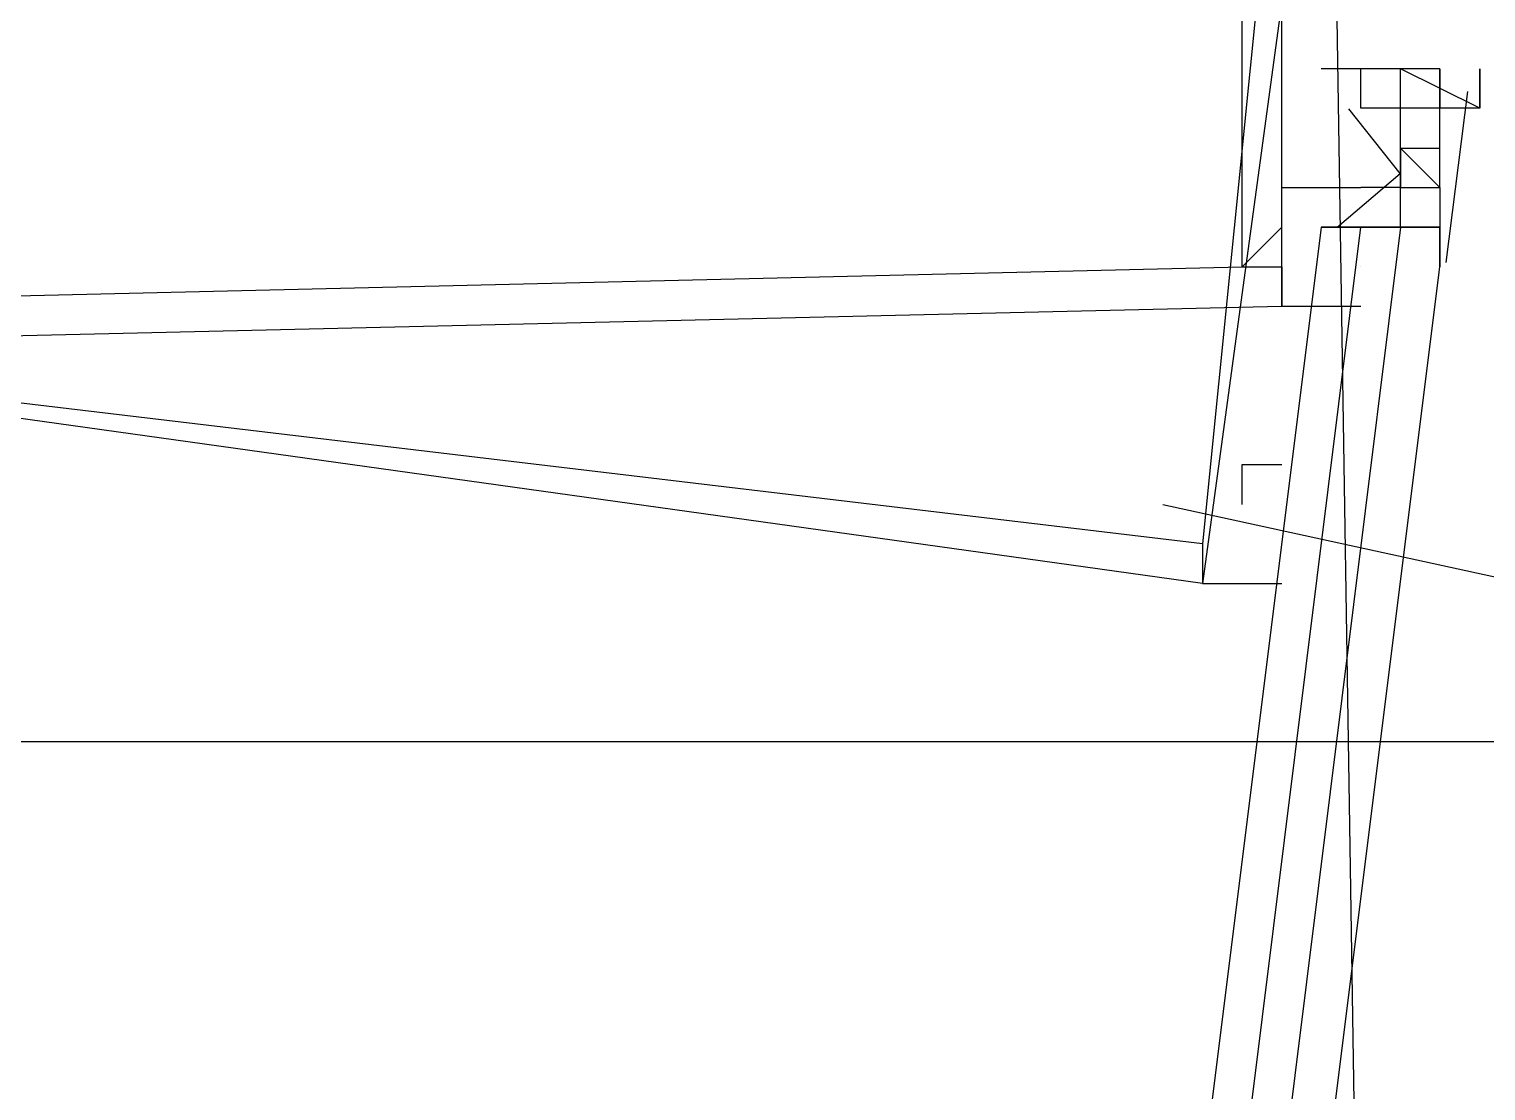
# Model space of a CAD drawing. Header units: feet. Extents: x -84 to 198, y -22 to 181.
# Drawn here: x 137.8982 to 138.3888, y 106.4069 to 106.7645 of the extents above; entities that cross this region are included whole.
import ezdxf

# ---------------------------------------------------------------- set-up
doc = ezdxf.new("R2010")
doc.units = ezdxf.units.FT
doc.layers.add('A-AREA-COMUN', color=252, linetype='CONTINUOUS')
doc.layers.add('A-LINEA', color=7, linetype='CONTINUOUS')

msp = doc.modelspace()

# ---------------------------------------------------------------- linework, layer by layer
at = {"layer": 'A-AREA-COMUN'}
msp.add_lwpolyline([(132.928, 81.0133), (136.4, 85.7244), (138.88, 88.16), (138.96, 88.8), (139.68, 89.7244), (140.24, 89.8844), (141.92, 92.5333), (143.2, 95.1289), (144.16, 97.7244), (145.952, 104.5689), (147.168, 110.9333), (147.712, 116.0178), (146.912, 109.8489), (146, 105.3689), (144.72, 105.3689), (138.64, 106.7733), (138.48, 106.5244), (137.792, 106.5244), (137.76, 106.2933), (136.72, 106.2933), (135.488, 106.6133), (135.36, 106.1689), (133.568, 106.1689)], dxfattribs=at)
at = {"layer": 'A-LINEA'}
for p, q in [((138.3333, 106.7511), (138.3333, 106.7511)), ((138.3333, 106.7511), (138.3333, 106.7511)), ((138.3333, 106.7511), (138.3333, 106.7511)), ((138.3333, 106.7511), (138.3333, 106.7511)), ((138.3467, 106.7378), (138.3467, 106.7511)), ((138.3467, 106.7511), (138.3467, 106.7511)), ((138.3467, 106.7511), (138.3467, 106.7511)), ((138.3467, 106.7511), (138.3467, 106.7511)), ((138.3467, 106.7511), (138.3467, 106.7511)), ((138.3467, 106.7511), (138.3467, 106.7511)), ((138.3467, 106.7511), (138.3467, 106.7511)), ((138.3467, 106.7511), (138.3467, 106.7511)), ((138.3467, 106.7511), (138.3467, 106.7511)), ((138.3467, 106.7378), (138.3467, 106.7511)), ((138.3467, 106.7511), (138.3467, 106.7511)), ((138.3467, 106.7511), (138.3467, 106.7511)), ((138.3467, 106.7511), (138.3467, 106.7511)), ((138.3467, 106.7511), (138.3467, 106.7511)), ((138.3467, 106.7511), (138.3467, 106.7511)), ((138.3467, 106.7511), (138.3467, 106.7511)), ((138.3467, 106.7511), (138.3467, 106.7511)), ((138.3467, 106.7511), (138.3467, 106.7511)), ((138.36, 106.7511), (138.36, 106.7511)), ((138.36, 106.7378), (138.36, 106.7511)), ((138.36, 106.7511), (138.36, 106.7511)), ((138.36, 106.7511), (138.36, 106.7511)), ((138.36, 106.7511), (138.36, 106.7511)), ((138.36, 106.7378), (138.36, 106.7511)), ((138.36, 106.7511), (138.36, 106.7511)), ((138.36, 106.7511), (138.36, 106.7511)), ((138.36, 106.7511), (138.36, 106.7511)), ((138.3733, 106.7511), (138.36, 106.7511)), ((138.36, 106.7511), (138.36, 106.7511)), ((138.36, 106.7378), (138.36, 106.7511)), ((138.36, 106.7511), (138.36, 106.7511)), ((138.36, 106.7511), (138.36, 106.7511)), ((138.36, 106.7511), (138.36, 106.7511)), ((138.36, 106.7378), (138.36, 106.7511)), ((138.36, 106.7511), (138.36, 106.7511)), ((138.36, 106.7511), (138.36, 106.7511)), ((138.36, 106.7511), (138.36, 106.7511)), ((138.3733, 106.7511), (138.36, 106.7511)), ((138.3733, 106.7511), (138.3733, 106.7511)), ((138.3733, 106.7378), (138.3733, 106.7511)), ((138.3733, 106.7511), (138.3733, 106.7511)), ((138.3733, 106.7511), (138.3733, 106.7378)), ((138.3733, 106.7511), (138.3733, 106.7378)), ((138.3733, 106.7511), (138.3733, 106.7511)), ((138.3733, 106.7378), (138.3733, 106.7511)), ((138.3733, 106.7511), (138.3733, 106.7511)), ((138.3733, 106.7511), (138.3733, 106.7378)), ((138.3733, 106.7511), (138.3733, 106.7378)), ((138.3867, 106.7511), (138.3867, 106.7511)), ((138.3867, 106.7378), (138.3867, 106.7511)), ((138.3867, 106.7511), (138.3867, 106.7511)), ((138.3867, 106.7511), (138.3867, 106.7511)), ((138.3867, 106.7511), (138.3867, 106.7511)), ((138.3867, 106.7511), (138.3867, 106.7378)), ((138.3867, 106.7511), (138.3867, 106.7511)), ((138.3867, 106.7378), (138.3867, 106.7511)), ((138.3867, 106.7511), (138.3867, 106.7511)), ((138.3867, 106.7511), (138.3867, 106.7511)), ((138.3867, 106.7511), (138.3867, 106.7511)), ((138.3867, 106.7511), (138.3867, 106.7378)), ((138.3826, 106.7434), (138.3753, 106.6859)), ((138.3826, 106.7434), (138.3753, 106.6859)), ((138.3467, 106.7378), (138.3467, 106.7378)), ((138.3467, 106.7378), (138.3467, 106.7378)), ((138.3467, 106.7378), (138.3467, 106.7378)), ((138.3467, 106.7378), (138.3467, 106.7378)), ((138.36, 106.7378), (138.3467, 106.7378)), ((138.3467, 106.7378), (138.3467, 106.7378)), ((138.3467, 106.7378), (138.3467, 106.7378)), ((138.3467, 106.7378), (138.3467, 106.7378)), ((138.3467, 106.7378), (138.3467, 106.7378)), ((138.36, 106.7378), (138.3467, 106.7378)), ((138.36, 106.7378), (138.36, 106.7378)), ((138.36, 106.7378), (138.36, 106.7378)), ((138.36, 106.7378), (138.36, 106.7378)), ((138.36, 106.7378), (138.36, 106.7378)), ((138.36, 106.7378), (138.36, 106.7378)), ((138.36, 106.7378), (138.36, 106.7378)), ((138.36, 106.7378), (138.36, 106.7378)), ((138.36, 106.7378), (138.36, 106.7378)), ((138.36, 106.7378), (138.36, 106.7378)), ((138.36, 106.7378), (138.36, 106.7378)), ((138.36, 106.7244), (138.36, 106.7378)), ((138.36, 106.7378), (138.36, 106.7378)), ((138.36, 106.7378), (138.36, 106.7378)), ((138.36, 106.7378), (138.36, 106.7378)), ((138.36, 106.7378), (138.36, 106.7378)), ((138.36, 106.7378), (138.36, 106.7378)), ((138.36, 106.7378), (138.36, 106.7378)), ((138.36, 106.7378), (138.36, 106.7378)), ((138.36, 106.7378), (138.36, 106.7378)), ((138.36, 106.7378), (138.36, 106.7378)), ((138.36, 106.7378), (138.36, 106.7378)), ((138.36, 106.7378), (138.36, 106.7378)), ((138.36, 106.7378), (138.36, 106.7378)), ((138.36, 106.7378), (138.36, 106.7378)), ((138.36, 106.7378), (138.36, 106.7378)), ((138.36, 106.7378), (138.36, 106.7378)), ((138.36, 106.7378), (138.36, 106.7378)), ((138.36, 106.7378), (138.36, 106.7378)), ((138.36, 106.7378), (138.36, 106.7378)), ((138.36, 106.7378), (138.36, 106.7378)), ((138.36, 106.7378), (138.36, 106.7378)), ((138.36, 106.7378), (138.36, 106.7378)), ((138.36, 106.7378), (138.36, 106.7378)), ((138.36, 106.7378), (138.36, 106.7378)), ((138.36, 106.7378), (138.36, 106.7378)), ((138.36, 106.7378), (138.36, 106.7378)), ((138.36, 106.7378), (138.36, 106.7378)), ((138.36, 106.7378), (138.36, 106.7378)), ((138.36, 106.7378), (138.36, 106.7378)), ((138.36, 106.7244), (138.36, 106.7378)), ((138.36, 106.7378), (138.36, 106.7378)), ((138.36, 106.7378), (138.36, 106.7378)), ((138.36, 106.7378), (138.36, 106.7378)), ((138.36, 106.7378), (138.36, 106.7378)), ((138.36, 106.7378), (138.36, 106.7378)), ((138.36, 106.7378), (138.36, 106.7378)), ((138.36, 106.7378), (138.36, 106.7378)), ((138.36, 106.7378), (138.36, 106.7378)), ((138.36, 106.7378), (138.36, 106.7378)), ((138.36, 106.7378), (138.36, 106.7378)), ((138.36, 106.7378), (138.36, 106.7378)), ((138.36, 106.7378), (138.36, 106.7378)), ((138.36, 106.7378), (138.36, 106.7378)), ((138.36, 106.7378), (138.36, 106.7378)), ((138.36, 106.7378), (138.36, 106.7378)), ((138.36, 106.7378), (138.36, 106.7378)), ((138.36, 106.7378), (138.36, 106.7378)), ((138.36, 106.7378), (138.36, 106.7378)), ((138.3733, 106.7378), (138.3733, 106.7378)), ((138.3733, 106.7378), (138.3733, 106.7378)), ((138.3733, 106.7378), (138.3733, 106.7378)), ((138.3733, 106.7378), (138.3733, 106.7378)), ((138.3733, 106.7378), (138.3733, 106.7378)), ((138.3733, 106.7378), (138.3733, 106.7378)), ((138.3733, 106.7378), (138.3733, 106.7378)), ((138.3733, 106.7378), (138.3733, 106.7378)), ((138.3733, 106.7378), (138.3733, 106.7378)), ((138.3733, 106.7378), (138.3733, 106.7378)), ((138.3733, 106.7378), (138.3733, 106.7378)), ((138.3733, 106.7378), (138.3733, 106.7378)), ((138.3733, 106.7378), (138.3733, 106.7378)), ((138.3733, 106.7378), (138.3733, 106.7378)), ((138.3733, 106.7378), (138.3733, 106.7378)), ((138.3733, 106.7378), (138.3733, 106.7378)), ((138.3733, 106.7378), (138.3733, 106.7378)), ((138.3733, 106.7378), (138.3733, 106.7378)), ((138.3733, 106.7378), (138.3733, 106.7378)), ((138.3733, 106.7378), (138.3733, 106.7378)), ((138.3733, 106.7378), (138.3733, 106.7378)), ((138.3733, 106.7244), (138.3733, 106.7378)), ((138.3733, 106.7378), (138.3733, 106.7378)), ((138.3733, 106.7378), (138.3733, 106.7378)), ((138.3733, 106.7378), (138.3733, 106.7378)), ((138.3733, 106.7378), (138.3733, 106.7378)), ((138.3733, 106.7378), (138.3733, 106.7378)), ((138.3733, 106.7378), (138.3733, 106.7378)), ((138.3733, 106.7378), (138.3733, 106.7378)), ((138.3733, 106.7378), (138.3733, 106.7378)), ((138.3733, 106.7378), (138.3733, 106.7378)), ((138.3733, 106.7378), (138.3733, 106.7378)), ((138.3733, 106.7378), (138.3733, 106.7378)), ((138.3733, 106.7378), (138.3733, 106.7378)), ((138.3733, 106.7378), (138.3733, 106.7378)), ((138.3733, 106.7378), (138.3733, 106.7378)), ((138.3733, 106.7378), (138.3733, 106.7378)), ((138.3733, 106.7378), (138.3733, 106.7378)), ((138.3733, 106.7378), (138.3733, 106.7378)), ((138.3733, 106.7378), (138.3733, 106.7378)), ((138.3733, 106.7378), (138.3733, 106.7378)), ((138.3733, 106.7378), (138.3733, 106.7378)), ((138.3733, 106.7378), (138.3733, 106.7378)), ((138.3733, 106.7378), (138.3733, 106.7378)), ((138.3733, 106.7378), (138.3733, 106.7378)), ((138.3733, 106.7378), (138.3733, 106.7378)), ((138.3733, 106.7378), (138.3733, 106.7378)), ((138.3733, 106.7378), (138.3733, 106.7378)), ((138.3733, 106.7378), (138.3733, 106.7378)), ((138.3733, 106.7244), (138.3733, 106.7378)), ((138.3733, 106.7378), (138.3733, 106.7378)), ((138.3733, 106.7378), (138.3733, 106.7378)), ((138.3733, 106.7378), (138.3733, 106.7378)), ((138.3733, 106.7378), (138.3733, 106.7378)), ((138.3733, 106.7378), (138.3733, 106.7378)), ((138.3733, 106.7378), (138.3733, 106.7378)), ((138.3867, 106.7378), (138.3867, 106.7378)), ((138.3867, 106.7378), (138.3867, 106.7378)), ((138.3867, 106.7378), (138.3867, 106.7378)), ((138.3867, 106.7378), (138.3867, 106.7378)), ((138.3867, 106.7378), (138.3867, 106.7378)), ((138.3867, 106.7378), (138.3867, 106.7378)), ((138.36, 106.7244), (138.36, 106.7244)), ((138.36, 106.7244), (138.36, 106.7244)), ((138.36, 106.7244), (138.36, 106.7244)), ((138.36, 106.7244), (138.36, 106.7244)), ((138.36, 106.7244), (138.36, 106.7244)), ((138.36, 106.7244), (138.36, 106.7244)), ((138.36, 106.7244), (138.36, 106.7244)), ((138.36, 106.7244), (138.3733, 106.7244)), ((138.36, 106.7244), (138.36, 106.7244)), ((138.36, 106.7244), (138.36, 106.7244)), ((138.3733, 106.7111), (138.36, 106.7244)), ((138.36, 106.7244), (138.36, 106.7244)), ((138.36, 106.7244), (138.36, 106.7244)), ((138.36, 106.7244), (138.36, 106.7244)), ((138.36, 106.7244), (138.3733, 106.7244)), ((138.36, 106.7244), (138.3733, 106.7244)), ((138.36, 106.7244), (138.36, 106.7244)), ((138.36, 106.7244), (138.36, 106.7244)), ((138.36, 106.7244), (138.36, 106.7244)), ((138.36, 106.7244), (138.36, 106.7244)), ((138.36, 106.7244), (138.36, 106.7244)), ((138.36, 106.7244), (138.36, 106.7244)), ((138.36, 106.7244), (138.3733, 106.7244)), ((138.36, 106.7244), (138.36, 106.7244)), ((138.36, 106.7244), (138.36, 106.7244)), ((138.36, 106.7244), (138.36, 106.7111)), ((138.36, 106.7244), (138.36, 106.7244)), ((138.36, 106.7244), (138.36, 106.7244)), ((138.36, 106.7244), (138.36, 106.7111)), ((138.36, 106.7244), (138.36, 106.7244)), ((138.36, 106.7244), (138.36, 106.7244)), ((138.36, 106.7244), (138.36, 106.7244)), ((138.36, 106.7244), (138.36, 106.7244)), ((138.36, 106.7244), (138.36, 106.7244)), ((138.36, 106.7244), (138.36, 106.7244)), ((138.36, 106.7244), (138.36, 106.7244)), ((138.36, 106.7244), (138.3733, 106.7244)), ((138.36, 106.7244), (138.36, 106.7244)), ((138.36, 106.7244), (138.36, 106.7244)), ((138.3733, 106.7111), (138.36, 106.7244)), ((138.36, 106.7244), (138.36, 106.7244)), ((138.36, 106.7244), (138.36, 106.7244)), ((138.36, 106.7244), (138.36, 106.7244)), ((138.36, 106.7244), (138.3733, 106.7244)), ((138.36, 106.7244), (138.3733, 106.7244)), ((138.36, 106.7244), (138.36, 106.7244)), ((138.36, 106.7244), (138.36, 106.7244)), ((138.36, 106.7244), (138.36, 106.7244)), ((138.36, 106.7244), (138.36, 106.7244)), ((138.36, 106.7244), (138.36, 106.7244)), ((138.36, 106.7244), (138.36, 106.7244)), ((138.36, 106.7244), (138.3733, 106.7244)), ((138.36, 106.7244), (138.36, 106.7244)), ((138.36, 106.7244), (138.36, 106.7244)), ((138.36, 106.7244), (138.36, 106.7111)), ((138.36, 106.7244), (138.36, 106.7244)), ((138.36, 106.7244), (138.36, 106.7244)), ((138.36, 106.7244), (138.36, 106.7111)), ((138.3733, 106.7244), (138.3733, 106.7244)), ((138.3733, 106.7244), (138.3733, 106.7244)), ((138.3733, 106.7111), (138.3733, 106.7244)), ((138.3733, 106.7244), (138.3733, 106.7244)), ((138.3733, 106.7244), (138.3733, 106.7244)), ((138.3733, 106.7244), (138.3733, 106.7244)), ((138.3733, 106.7244), (138.3733, 106.7244)), ((138.3733, 106.7244), (138.3733, 106.7244)), ((138.3733, 106.7244), (138.3733, 106.7244)), ((138.3733, 106.7244), (138.3733, 106.7244)), ((138.3733, 106.7244), (138.3733, 106.7244)), ((138.3733, 106.7244), (138.3733, 106.7244)), ((138.3733, 106.7244), (138.3733, 106.7244)), ((138.3733, 106.7244), (138.3733, 106.7244)), ((138.3733, 106.7244), (138.3733, 106.7244)), ((138.3733, 106.7244), (138.3733, 106.7244)), ((138.3733, 106.7244), (138.3733, 106.7244)), ((138.3733, 106.7244), (138.3733, 106.7244)), ((138.3733, 106.7244), (138.3733, 106.7244)), ((138.3733, 106.7244), (138.3733, 106.7244)), ((138.3733, 106.7244), (138.3733, 106.7244)), ((138.3733, 106.7244), (138.3733, 106.7244)), ((138.3733, 106.7244), (138.3733, 106.7244)), ((138.3733, 106.7244), (138.3733, 106.7244)), ((138.3733, 106.7244), (138.3733, 106.7244)), ((138.3733, 106.7244), (138.3733, 106.7244)), ((138.3733, 106.7244), (138.3733, 106.7244)), ((138.3733, 106.7244), (138.3733, 106.7244)), ((138.3733, 106.7244), (138.3733, 106.7244)), ((138.3733, 106.7244), (138.3733, 106.7244)), ((138.3733, 106.7111), (138.3733, 106.7244)), ((138.3733, 106.7244), (138.3733, 106.7244)), ((138.3733, 106.7244), (138.3733, 106.7244)), ((138.3733, 106.7244), (138.3733, 106.7244)), ((138.3733, 106.7244), (138.3733, 106.7244)), ((138.3733, 106.7244), (138.3733, 106.7244)), ((138.3733, 106.7244), (138.3733, 106.7244)), ((138.3733, 106.7244), (138.3733, 106.7244)), ((138.3733, 106.7244), (138.3733, 106.7244)), ((138.3733, 106.7244), (138.3733, 106.7244)), ((138.3733, 106.7244), (138.3733, 106.7244)), ((138.3733, 106.7244), (138.3733, 106.7244)), ((138.3733, 106.7244), (138.3733, 106.7244)), ((138.3733, 106.7244), (138.3733, 106.7244)), ((138.3733, 106.7244), (138.3733, 106.7244)), ((138.3733, 106.7244), (138.3733, 106.7244)), ((138.3733, 106.7244), (138.3733, 106.7244)), ((138.3733, 106.7244), (138.3733, 106.7244)), ((138.3733, 106.7244), (138.3733, 106.7244)), ((138.3733, 106.7244), (138.3733, 106.7244)), ((138.3733, 106.7244), (138.3733, 106.7244)), ((138.3733, 106.7244), (138.3733, 106.7244)), ((138.3733, 106.7244), (138.3733, 106.7244)), ((138.3733, 106.7244), (138.3733, 106.7244)), ((138.3733, 106.7244), (138.3733, 106.7244)), ((138.3733, 106.7244), (138.3733, 106.7244)), ((138.3467, 106.7111), (138.3467, 106.7111)), ((138.3467, 106.7111), (138.3467, 106.7111)), ((138.3467, 106.7111), (138.3467, 106.7111)), ((138.3467, 106.7111), (138.3467, 106.7111)), ((138.3467, 106.7111), (138.3467, 106.7111)), ((138.36, 106.7111), (138.3467, 106.7111)), ((138.3467, 106.7111), (138.3467, 106.7111)), ((138.3467, 106.7111), (138.3467, 106.7111)), ((138.3467, 106.7111), (138.3467, 106.7111)), ((138.3467, 106.7111), (138.3467, 106.7111)), ((138.3467, 106.7111), (138.3467, 106.7111)), ((138.36, 106.7111), (138.3467, 106.7111)), ((138.36, 106.7111), (138.36, 106.7111)), ((138.36, 106.7111), (138.3733, 106.7111)), ((138.36, 106.7111), (138.36, 106.7111)), ((138.36, 106.7111), (138.36, 106.7111)), ((138.36, 106.7111), (138.36, 106.7111)), ((138.36, 106.7111), (138.36, 106.7111)), ((138.36, 106.7111), (138.36, 106.7111)), ((138.36, 106.7111), (138.36, 106.7111)), ((138.36, 106.7111), (138.36, 106.7111)), ((138.36, 106.7111), (138.36, 106.7111)), ((138.36, 106.7111), (138.36, 106.7111)), ((138.36, 106.7111), (138.36, 106.7111)), ((138.36, 106.7111), (138.36, 106.7111)), ((138.36, 106.7111), (138.36, 106.7111)), ((138.36, 106.7111), (138.36, 106.7111)), ((138.36, 106.7111), (138.36, 106.7111)), ((138.36, 106.7111), (138.36, 106.7111)), ((138.36, 106.7111), (138.36, 106.7111)), ((138.36, 106.7111), (138.36, 106.7111)), ((138.36, 106.7111), (138.36, 106.7111)), ((138.36, 106.7111), (138.36, 106.7111)), ((138.36, 106.7111), (138.36, 106.7111)), ((138.36, 106.7111), (138.36, 106.7111)), ((138.36, 106.7111), (138.36, 106.7111)), ((138.36, 106.7111), (138.36, 106.7111)), ((138.36, 106.7111), (138.36, 106.7111)), ((138.36, 106.7111), (138.36, 106.7111)), ((138.36, 106.7111), (138.36, 106.7111)), ((138.36, 106.7111), (138.36, 106.7111)), ((138.36, 106.7111), (138.36, 106.7111)), ((138.36, 106.7111), (138.36, 106.7111)), ((138.36, 106.7111), (138.36, 106.7111)), ((138.36, 106.7111), (138.36, 106.7111)), ((138.36, 106.7111), (138.36, 106.7111)), ((138.36, 106.7111), (138.36, 106.7111)), ((138.36, 106.7111), (138.3733, 106.7111)), ((138.36, 106.7111), (138.36, 106.7111)), ((138.36, 106.7111), (138.36, 106.7111)), ((138.36, 106.7111), (138.36, 106.7111)), ((138.36, 106.7111), (138.36, 106.7111)), ((138.36, 106.7111), (138.36, 106.7111)), ((138.36, 106.7111), (138.36, 106.7111)), ((138.36, 106.7111), (138.36, 106.7111)), ((138.36, 106.7111), (138.36, 106.7111)), ((138.36, 106.7111), (138.36, 106.7111)), ((138.36, 106.7111), (138.36, 106.7111)), ((138.36, 106.7111), (138.36, 106.7111)), ((138.36, 106.7111), (138.36, 106.7111)), ((138.36, 106.7111), (138.36, 106.7111)), ((138.36, 106.7111), (138.36, 106.7111)), ((138.36, 106.7111), (138.36, 106.7111)), ((138.36, 106.7111), (138.36, 106.7111)), ((138.36, 106.7111), (138.36, 106.7111)), ((138.36, 106.7111), (138.36, 106.7111)), ((138.36, 106.7111), (138.36, 106.7111)), ((138.36, 106.7111), (138.36, 106.7111)), ((138.36, 106.7111), (138.36, 106.7111)), ((138.36, 106.7111), (138.36, 106.7111)), ((138.36, 106.7111), (138.36, 106.7111)), ((138.36, 106.7111), (138.36, 106.7111)), ((138.36, 106.7111), (138.36, 106.7111)), ((138.36, 106.7111), (138.36, 106.7111)), ((138.36, 106.7111), (138.36, 106.7111)), ((138.36, 106.7111), (138.36, 106.7111)), ((138.36, 106.7111), (138.36, 106.7111)), ((138.36, 106.7111), (138.36, 106.7111)), ((138.36, 106.7111), (138.36, 106.7111)), ((138.36, 106.7111), (138.36, 106.7111)), ((138.3733, 106.7111), (138.3733, 106.7111)), ((138.3733, 106.7111), (138.3733, 106.7111)), ((138.3733, 106.7111), (138.3733, 106.7111)), ((138.3733, 106.7111), (138.3733, 106.7111)), ((138.3733, 106.7111), (138.3733, 106.7111)), ((138.3733, 106.7111), (138.3733, 106.7111)), ((138.3733, 106.7111), (138.3733, 106.7111)), ((138.3733, 106.7111), (138.3733, 106.6978)), ((138.3733, 106.7111), (138.3733, 106.6978)), ((138.3733, 106.7111), (138.3733, 106.7111)), ((138.3733, 106.7111), (138.3733, 106.7111)), ((138.3733, 106.7111), (138.3733, 106.6978)), ((138.3733, 106.7111), (138.3733, 106.6978)), ((138.3733, 106.7111), (138.3733, 106.6978)), ((138.3733, 106.7111), (138.3733, 106.7111)), ((138.3733, 106.7111), (138.3733, 106.7111)), ((138.3733, 106.7111), (138.3733, 106.7111)), ((138.3733, 106.7111), (138.3733, 106.7111)), ((138.3733, 106.7111), (138.3733, 106.7111)), ((138.3733, 106.7111), (138.3733, 106.7111)), ((138.3733, 106.7111), (138.3733, 106.7111)), ((138.3733, 106.7111), (138.3733, 106.6978)), ((138.3733, 106.7111), (138.3733, 106.6978)), ((138.3733, 106.7111), (138.3733, 106.7111)), ((138.3733, 106.7111), (138.3733, 106.7111)), ((138.3733, 106.7111), (138.3733, 106.6978)), ((138.3733, 106.7111), (138.3733, 106.6978)), ((138.3733, 106.7111), (138.3733, 106.6978)), ((138.32, 106.6978), (138.32, 106.6978)), ((138.32, 106.6978), (138.32, 106.6978)), ((138.3333, 106.6978), (138.3333, 106.6978)), ((138.3333, 106.6978), (138.3467, 106.6978)), ((138.3333, 106.6978), (138.3333, 106.6978)), ((138.3333, 106.6978), (138.3333, 106.6978)), ((138.3333, 106.6978), (138.3333, 106.6978)), ((138.3333, 106.6978), (138.3333, 106.6978)), ((138.3333, 106.6978), (138.3467, 106.6978)), ((138.3333, 106.6978), (138.3333, 106.6978)), ((138.3333, 106.6978), (138.3333, 106.6978)), ((138.3333, 106.6978), (138.3333, 106.6978)), ((138.3467, 106.6978), (138.3467, 106.6978)), ((138.3467, 106.6978), (138.3467, 106.6978)), ((138.3467, 106.6978), (138.3467, 106.6978)), ((138.3467, 106.6978), (138.3467, 106.6978)), ((138.3467, 106.6978), (138.3467, 106.6978)), ((138.3467, 106.6978), (138.36, 106.6978)), ((138.3467, 106.6978), (138.3467, 106.6978)), ((138.3467, 106.6978), (138.3467, 106.6978)), ((138.3467, 106.6978), (138.3467, 106.6978)), ((138.3467, 106.6978), (138.3467, 106.6978)), ((138.3467, 106.6978), (138.3467, 106.6978)), ((138.3467, 106.6978), (138.3467, 106.6978)), ((138.3467, 106.6978), (138.3467, 106.6978)), ((138.3467, 106.6978), (138.3467, 106.6978)), ((138.3467, 106.6978), (138.3467, 106.6978)), ((138.3467, 106.6978), (138.3467, 106.6978)), ((138.3467, 106.6978), (138.3467, 106.6978)), ((138.3467, 106.6978), (138.3467, 106.6978)), ((138.3467, 106.6978), (138.3467, 106.6978)), ((138.3467, 106.6978), (138.36, 106.6978)), ((138.3467, 106.6978), (138.36, 106.6978)), ((138.3467, 106.6978), (138.3467, 106.6978)), ((138.3467, 106.6978), (138.3467, 106.6978)), ((138.3467, 106.6978), (138.3467, 106.6978)), ((138.3467, 106.6978), (138.3467, 106.6978)), ((138.3467, 106.6978), (138.3467, 106.6978)), ((138.36, 106.6978), (138.3467, 106.6978)), ((138.3467, 106.6978), (138.3467, 106.6978)), ((138.3467, 106.6978), (138.3467, 106.6978)), ((138.3467, 106.6978), (138.3467, 106.6978)), ((138.3467, 106.6978), (138.3467, 106.6978)), ((138.3467, 106.6978), (138.3467, 106.6978)), ((138.3467, 106.6978), (138.36, 106.6978)), ((138.3467, 106.6978), (138.3467, 106.6978)), ((138.3467, 106.6978), (138.3467, 106.6978)), ((138.3467, 106.6978), (138.3467, 106.6978)), ((138.3467, 106.6978), (138.3467, 106.6978)), ((138.3467, 106.6978), (138.3467, 106.6978)), ((138.3467, 106.6978), (138.3467, 106.6978)), ((138.3467, 106.6978), (138.3467, 106.6978)), ((138.3467, 106.6978), (138.3467, 106.6978)), ((138.3467, 106.6978), (138.3467, 106.6978)), ((138.3467, 106.6978), (138.3467, 106.6978)), ((138.3467, 106.6978), (138.3467, 106.6978)), ((138.3467, 106.6978), (138.3467, 106.6978)), ((138.3467, 106.6978), (138.3467, 106.6978)), ((138.3467, 106.6978), (138.36, 106.6978)), ((138.3467, 106.6978), (138.36, 106.6978)), ((138.3467, 106.6978), (138.3467, 106.6978)), ((138.3467, 106.6978), (138.3467, 106.6978)), ((138.3467, 106.6978), (138.3467, 106.6978)), ((138.3467, 106.6978), (138.3467, 106.6978)), ((138.3467, 106.6978), (138.3467, 106.6978)), ((138.36, 106.6978), (138.3467, 106.6978)), ((138.36, 106.6978), (138.36, 106.6978)), ((138.36, 106.6978), (138.36, 106.6978)), ((138.36, 106.6978), (138.36, 106.6978)), ((138.36, 106.6978), (138.36, 106.6978)), ((138.36, 106.6978), (138.36, 106.6978)), ((138.36, 106.6978), (138.36, 106.6978)), ((138.36, 106.6978), (138.36, 106.6978)), ((138.36, 106.6978), (138.36, 106.6978)), ((138.36, 106.6978), (138.36, 106.6978)), ((138.36, 106.6978), (138.36, 106.6978)), ((138.36, 106.6978), (138.36, 106.6978)), ((138.36, 106.6978), (138.36, 106.6978)), ((138.36, 106.6978), (138.36, 106.6978)), ((138.36, 106.6978), (138.36, 106.6978)), ((138.36, 106.6978), (138.36, 106.6978)), ((138.36, 106.6978), (138.36, 106.6978)), ((138.36, 106.6978), (138.3733, 106.6978)), ((138.36, 106.6978), (138.36, 106.6978)), ((138.36, 106.6978), (138.36, 106.6978)), ((138.36, 106.6978), (138.36, 106.6978)), ((138.36, 106.6978), (138.36, 106.6978)), ((138.36, 106.6978), (138.36, 106.6978)), ((138.36, 106.6978), (138.36, 106.6978)), ((138.36, 106.6978), (138.36, 106.6978)), ((138.36, 106.6978), (138.36, 106.6978)), ((138.36, 106.6978), (138.36, 106.6978)), ((138.36, 106.6978), (138.36, 106.6978)), ((138.36, 106.6978), (138.36, 106.6978)), ((138.36, 106.6978), (138.36, 106.6978)), ((138.36, 106.6978), (138.36, 106.6978)), ((138.36, 106.6978), (138.36, 106.6978)), ((138.36, 106.6978), (138.36, 106.6978)), ((138.36, 106.6978), (138.36, 106.6978)), ((138.36, 106.6978), (138.36, 106.6978)), ((138.36, 106.6978), (138.3733, 106.6978)), ((138.36, 106.6978), (138.36, 106.6978)), ((138.3733, 106.6978), (138.3733, 106.6978)), ((138.3733, 106.6978), (138.3733, 106.6978)), ((138.3733, 106.6978), (138.3733, 106.6978)), ((138.3733, 106.6978), (138.3733, 106.6978)), ((138.3733, 106.6978), (138.3733, 106.6978)), ((138.3733, 106.6978), (138.3733, 106.6978)), ((138.3733, 106.6978), (138.3733, 106.6978)), ((138.3733, 106.6978), (138.3733, 106.6978)), ((138.3733, 106.6978), (138.3733, 106.6978)), ((138.3733, 106.6978), (138.3733, 106.6978)), ((138.3733, 106.6978), (138.3733, 106.6978)), ((138.3733, 106.6978), (138.3733, 106.6978)), ((138.3733, 106.6978), (138.3733, 106.6978)), ((138.3733, 106.6978), (138.3733, 106.6978)), ((138.3733, 106.6978), (138.3733, 106.6978)), ((138.3733, 106.6978), (138.3733, 106.6978)), ((138.3733, 106.6978), (138.3733, 106.6978)), ((138.3733, 106.6978), (138.3733, 106.6978)), ((138.3733, 106.6978), (138.3733, 106.6978)), ((138.3733, 106.6978), (138.3733, 106.6978)), ((138.3733, 106.6978), (138.3733, 106.6978)), ((138.3733, 106.6978), (138.3733, 106.6978)), ((138.3733, 106.6978), (138.3733, 106.6978)), ((138.3733, 106.6978), (138.3733, 106.6978)), ((138.32, 106.6844), (138.32, 106.6844)), ((138.32, 106.6844), (138.32, 106.6844)), ((138.32, 106.6844), (138.32, 106.6844)), ((138.32, 106.6844), (138.32, 106.6844)), ((138.28, 106.6044), (145.84, 104.9511)), ((138.28, 106.6044), (145.84, 104.9511)), ((138.32, 106.6044), (138.32, 106.6044)), ((138.32, 106.6044), (138.32, 106.6044)), ((138.32, 106.6044), (138.32, 106.6044)), ((138.32, 106.6044), (138.32, 106.6044)), ((138.2933, 106.5911), (138.2933, 106.5911)), ((138.2933, 106.5911), (138.2933, 106.5911))]:
    msp.add_line(p, q, dxfattribs=at)
for points in [[(138.3467, 106.2578), (138.2933, 109.6444), (138.1733, 113.0311), (138.0267, 116.4044), (137.8133, 119.7778), (137.5467, 123.1511), (137.2267, 126.5244), (136.8667, 129.8844), (136.4533, 133.2444), (135.9733, 136.5911), (135.4533, 139.9378), (134.88, 143.2711)], [(138.3467, 106.2578), (138.2933, 109.6444), (138.1733, 113.0311), (138.0267, 116.4044), (137.8133, 119.7778), (137.5467, 123.1511), (137.2267, 126.5244), (136.8667, 129.8844), (136.4533, 133.2444), (135.9733, 136.5911), (135.4533, 139.9378), (134.88, 143.2711)], [(137.7333, 106.9511), (137.7467, 106.6578), (138.32, 106.6711), (138.32, 106.9644), (137.7333, 106.9511)], [(137.7333, 106.9511), (137.7467, 106.6578), (138.32, 106.6711), (138.32, 106.9644), (137.7333, 106.9511)], [(137.72, 106.6578), (137.76, 106.9511), (138.3333, 106.8711), (138.2933, 106.5778), (137.72, 106.6578)], [(137.72, 106.6578), (137.76, 106.9511), (138.3333, 106.8711), (138.2933, 106.5778), (137.72, 106.6578)], [(137.7467, 106.9378), (137.7467, 106.6711), (138.3067, 106.6844), (138.3067, 106.9511), (137.7467, 106.9378)], [(137.7467, 106.9378), (137.7467, 106.6711), (138.3067, 106.6844), (138.3067, 106.9511), (137.7467, 106.9378)], [(137.7333, 106.6578), (137.76, 106.9378), (138.32, 106.8578), (138.2933, 106.5911), (137.7333, 106.6578)], [(137.7333, 106.6578), (137.76, 106.9378), (138.32, 106.8578), (138.2933, 106.5911), (137.7333, 106.6578)], [(138.3867, 106.7378), (138.36, 106.7511), (138.3467, 106.7511), (138.3333, 106.7511)], [(138.3867, 106.7378), (138.36, 106.7511), (138.3467, 106.7511), (138.3333, 106.7511)], [(138.3867, 106.7378), (138.3733, 106.7378), (138.3733, 106.7378), (138.36, 106.7378), (138.36, 106.7511)], [(138.3867, 106.7378), (138.3733, 106.7378), (138.3733, 106.7378), (138.36, 106.7378), (138.36, 106.7511)], [(138.3387, 106.6978), (138.3599, 106.7158), (138.3426, 106.7376)], [(138.3387, 106.6978), (138.3599, 106.7158), (138.3426, 106.7376)], [(138.36, 106.7111), (138.36, 106.7244), (138.3733, 106.7244)], [(138.36, 106.7111), (138.36, 106.7244), (138.3733, 106.7244)], [(138.3067, 106.6844), (138.32, 106.6978), (138.32, 106.6978), (138.32, 106.6978), (138.32, 106.6978), (138.32, 106.6978), (138.32, 106.7111), (138.32, 106.7111), (138.3467, 106.7111), (138.3467, 106.7111), (138.3467, 106.7111)], [(138.3067, 106.6844), (138.32, 106.6978), (138.32, 106.6978), (138.32, 106.6978), (138.32, 106.6978), (138.32, 106.6978), (138.32, 106.7111), (138.32, 106.7111), (138.3467, 106.7111), (138.3467, 106.7111), (138.3467, 106.7111)], [(138.3467, 106.6978), (138.36, 106.6978), (138.36, 106.7111)], [(138.3467, 106.6978), (138.36, 106.6978), (138.36, 106.7111)], [(137.92, 103.2711), (138.3467, 106.6978), (138.3333, 106.6978), (137.9067, 103.2844), (137.9067, 103.2711), (137.92, 103.2711)], [(137.92, 103.2711), (138.3467, 106.6978), (138.3333, 106.6978), (137.9067, 103.2844), (137.9067, 103.2711), (137.92, 103.2711)], [(137.9467, 103.2711), (138.3733, 106.6844), (138.3733, 106.6978), (138.36, 106.6978), (137.9333, 103.2711), (137.9467, 103.2711)], [(137.9467, 103.2711), (138.3733, 106.6844), (138.3733, 106.6978), (138.36, 106.6978), (137.9333, 103.2711), (137.9467, 103.2711)], [(138.3333, 106.6978), (138.3467, 106.6978), (138.36, 106.6978), (138.3733, 106.6978), (138.3733, 106.6844)], [(138.3333, 106.6978), (138.3467, 106.6978), (138.36, 106.6978), (138.3733, 106.6978), (138.3733, 106.6844)], [(138.3733, 106.6978), (138.36, 106.6978), (138.3733, 106.6978)], [(138.3733, 106.6978), (138.36, 106.6978), (138.3733, 106.6978)], [(138.3067, 106.6844), (138.32, 106.6844), (138.32, 106.6844), (138.32, 106.6844), (138.32, 106.6844), (138.32, 106.6844), (138.32, 106.6711), (138.32, 106.6711), (138.3467, 106.6711), (138.3467, 106.6711), (138.3467, 106.6711)], [(138.3067, 106.6844), (138.32, 106.6844), (138.32, 106.6844), (138.32, 106.6844), (138.32, 106.6844), (138.32, 106.6844), (138.32, 106.6711), (138.32, 106.6711), (138.3467, 106.6711), (138.3467, 106.6711), (138.3467, 106.6711)], [(138.32, 106.6844), (138.32, 106.6844), (138.32, 106.6844)], [(138.32, 106.6844), (138.32, 106.6844), (138.32, 106.6844)], [(138.3467, 106.6844), (138.3467, 106.6844), (138.3467, 106.6844)], [(138.3467, 106.6844), (138.3467, 106.6844), (138.3467, 106.6844)], [(138.3067, 106.6044), (138.3067, 106.6178), (138.3067, 106.6178), (138.32, 106.6178), (138.32, 106.6178), (138.32, 106.6178)], [(138.3067, 106.6044), (138.3067, 106.6178), (138.3067, 106.6178), (138.32, 106.6178), (138.32, 106.6178), (138.32, 106.6178)], [(138.2933, 106.6044), (138.2933, 106.6044), (138.2933, 106.6044), (138.2933, 106.6044), (138.2933, 106.6044), (138.2933, 106.6044), (138.2933, 106.6044)], [(138.2933, 106.6044), (138.2933, 106.6044), (138.2933, 106.6044), (138.2933, 106.6044)], [(138.2933, 106.6044), (138.2933, 106.6044), (138.2933, 106.6044), (138.2933, 106.6044), (138.2933, 106.6044), (138.2933, 106.6044), (138.2933, 106.6044)], [(138.2933, 106.6044), (138.2933, 106.6044), (138.2933, 106.6044), (138.2933, 106.6044)], [(138.2933, 106.5911), (138.2933, 106.5911), (138.2933, 106.5911), (138.2933, 106.5911), (138.2933, 106.5911), (138.2933, 106.5911), (138.2933, 106.5778), (138.2933, 106.5778), (138.32, 106.5778), (138.32, 106.5778), (138.32, 106.5778)], [(138.2933, 106.5911), (138.2933, 106.5911), (138.2933, 106.5911), (138.2933, 106.5911), (138.2933, 106.5911), (138.2933, 106.5911), (138.2933, 106.5778), (138.2933, 106.5778), (138.32, 106.5778), (138.32, 106.5778), (138.32, 106.5778)], [(138.32, 106.5911), (138.32, 106.5911), (138.32, 106.5911)], [(138.32, 106.5911), (138.32, 106.5911), (138.32, 106.5911)]]:
    msp.add_lwpolyline(points, dxfattribs=at)

doc.saveas('drawing.dxf')
